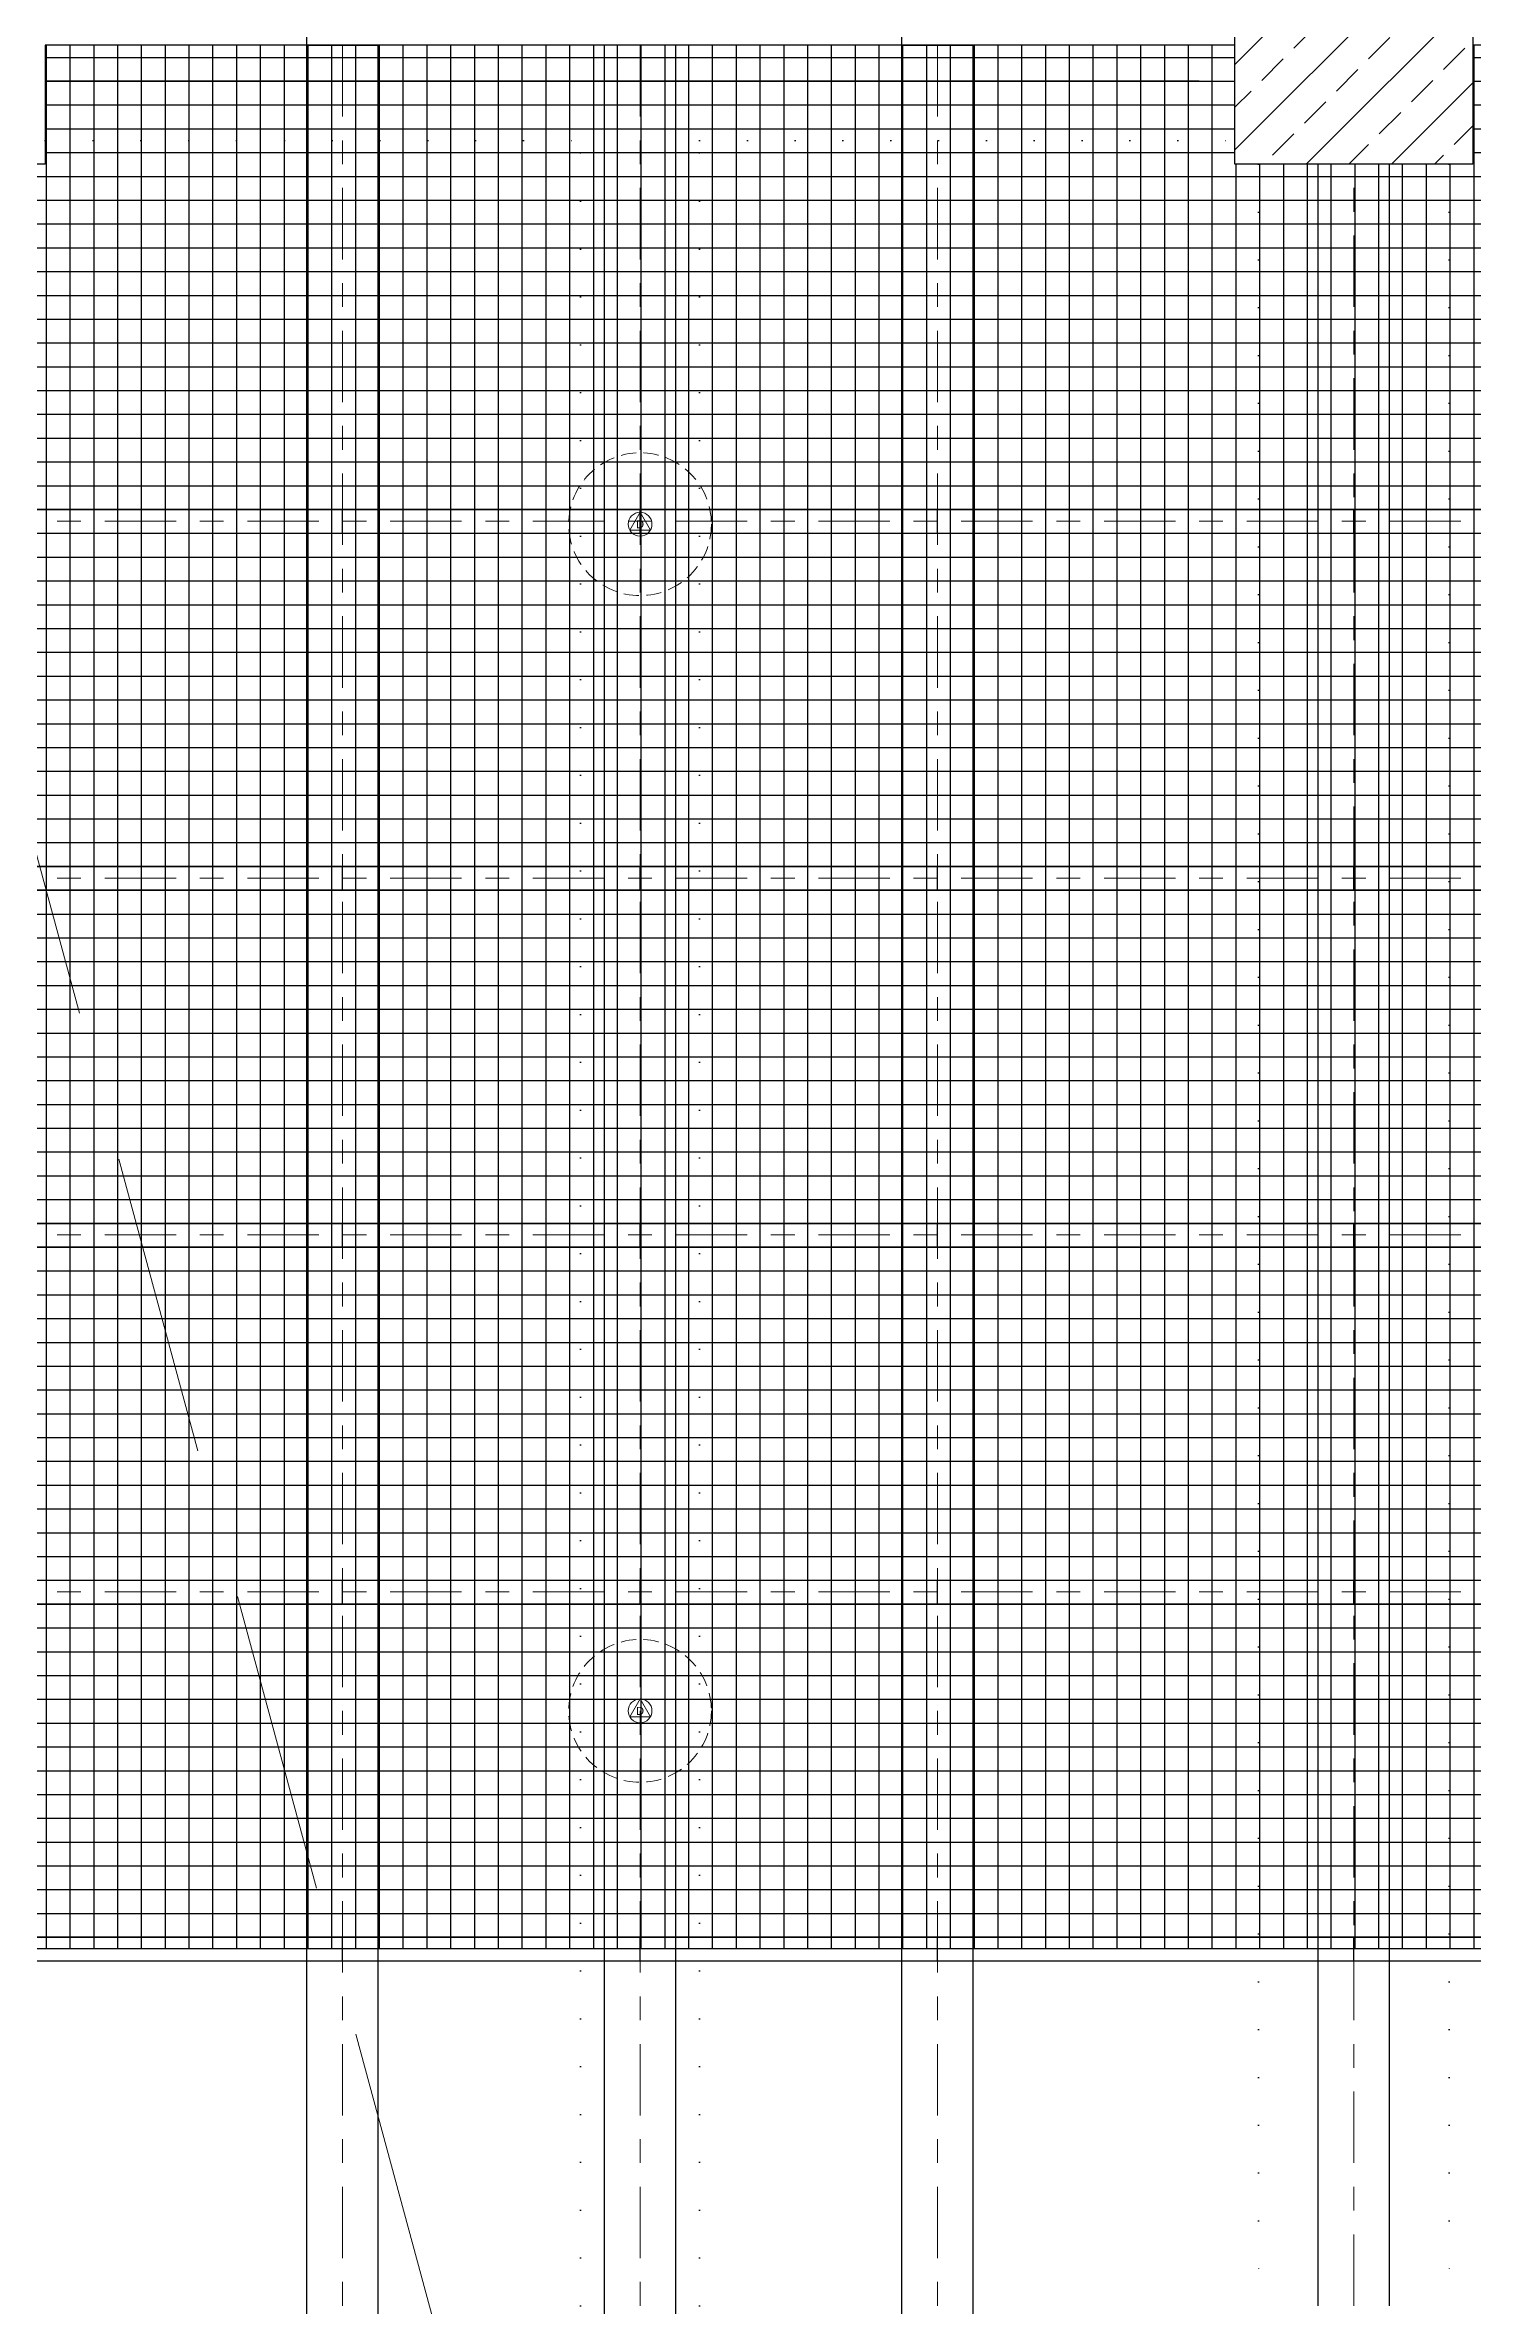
# Model space of a CAD drawing. Header units: centimetres. Extents: x 405564 to 502064, y 46284 to 60634.
# Drawn here: x 447150 to 447750, y 53533 to 54483 of the extents above; entities that cross this region are included whole.
import ezdxf
from ezdxf.enums import TextEntityAlignment as Align
from ezdxf.xclip import XClip

# ---------------------------------------------------------------- set-up
doc = ezdxf.new("R2010")
doc.units = ezdxf.units.CM
doc.header["$XCLIPFRAME"] = 0
for name, pattern in [('ACAD_ISO07W100', [3, 0, -3]), ('DASHED', [19.05, 12.7, -6.35]), ('DOT', [0.25, 0, -0.25]), ('HIDDEN', [9.525, 6.35, -3.175]), ('XKITLINE03', [6, 3, -1, 1, -1])]:
    doc.linetypes.add(name, pattern=pattern)
doc.layers.get('0').update_dxf_attribs({"color": 8, "lineweight": 9})
for name, color, linetype, lineweight in [('---___EB_draft00_ALTYAPI_helikoptermania', 8, 'Continuous', 0), ('0-KRCN-AYDINLATMA-130426', 8, 'Continuous', 9), ('0-KRCN-MİMARİ-220526', 8, 'Continuous', 9)]:
    doc.layers.add(name, color=color, linetype=linetype, lineweight=lineweight)
for name, color, linetype in [('AS_DOS_TERAS_UST', 8, 'ACAD_ISO07W100'), ('AS_PRFL_CELIK', 8, 'Continuous'), ('AS_PRFL_CELIK AKS', 8, 'Continuous'), ('AS_PRFL_CELIK PLATFORM IZGARA', 8, 'Continuous'), ('AS_TA_BETONARME', 5, 'Continuous'), ('AS_TA_TARAMA', 8, 'Continuous')]:
    doc.layers.add(name, color=color, linetype=linetype)
doc.styles.add('2', font='arial.ttf', dxfattribs={"width": 0.9, "height": 200})

# ---------------------------------------------------------------- blocks, each defined once
blk = doc.blocks.new('KD')
at = {"layer": '0-KRCN-AYDINLATMA-130426'}
for p, q in [((0, 5), (-4.33, -2.5)), ((4.33, -2.5), (0, 5)), ((4.33, -2.5), (-4.33, -2.5))]:
    blk.add_line(p, q, dxfattribs=at)
at = {"layer": '0-KRCN-AYDINLATMA-130426', "linetype": 'HIDDEN'}
blk.add_circle((0, 0), 30, dxfattribs=at)
at = {"layer": '0-KRCN-AYDINLATMA-130426'}
blk.add_circle((0, 0), 5, dxfattribs=at)
at = {"layer": '0-KRCN-AYDINLATMA-130426', "style": '2'}
blk.add_text('D', height=3.36, dxfattribs=at).set_placement((0, 0), align=Align.MIDDLE_CENTER)
blk = doc.blocks.new('G$C27E741DA')
at = {"layer": '0-KRCN-AYDINLATMA-130426'}
for p in [(9335.68, 7147.24), (9335.68, 6648.55)]:
    blk.add_blockref('KD', p, dxfattribs=at)
blk = doc.blocks.new('PLATFORM IZGARASI VE KEDI YOLU YERLESIMI')
at = {"layer": 'AS_PRFL_CELIK PLATFORM IZGARA', "transparency": 33554687}
h = blk.add_hatch(dxfattribs=at)
h.set_pattern_fill('_USER', color=256, scale=10, double=1, pattern_type=0)
h.set_pattern_definition([(0, (-443149.746, -16832.563), (0, 10), []), (90, (-443149.746, -16832.563), (-10, 6e-16), [])])
h.paths.add_polyline_path([(6525, -4337.5), (6175, -4337.5), (6175, -3556.25), (6650, -3556.25), (6650, -3000), (6350, -3000), (6350, -2850), (6775, -2850), (6775, -3000), (6950, -3000), (6950, -2400), (6900, -2400), (6900, -2350), (6775, -2350), (6775, -2550), (4975, -2550), (4975, -2850), (4725, -2850), (4725, -2350), (4600, -2350), (4600, -2400), (4500, -2400), (4500, -2350), (4000, -2350), (4000, -2400), (3900, -2400), (3900, -2350), (3775, -2350), (3775, -2850), (3650, -2850), (3650, -3556.25), (4125, -3556.25), (4125, -4025), (3950, -4025), (3950, -4650), (4000, -4650), (4000, -4690), (4500, -4690), (4500, -4650), (4600, -4650), (4600, -4690), (4725, -4690), (4725, -4025), (5450, -4025), (5450, -4337.5), (4975, -4337.5), (4975, -4690), (5100, -4690), (5100, -4650), (5200, -4650), (5200, -4690), (5700, -4690), (5700, -4650), (5800, -4650), (5800, -4690), (6300, -4690), (6300, -4650), (6400, -4650), (6400, -4690), (6525, -4690)])
h.paths.add_polyline_path([(5925, -3150), (5925, -3400), (5450, -3400), (5450, -3350), (5200, -3350), (5200, -3400), (3900, -3400), (3900, -3300), (3950, -3300), (3950, -3150)], flags=16)
h.paths.add_polyline_path([(6300, -3300), (6400, -3300), (6400, -3400), (6300, -3400)], flags=16)
at = {"layer": 'AS_PRFL_CELIK PLATFORM IZGARA'}
blk.add_lwpolyline([(4725, -2350), (4600, -2350), (4600, -2400), (4500, -2400), (4500, -2350), (4000, -2350), (4000, -2400), (3900, -2400), (3900, -2350), (3775, -2350), (3775, -2850), (3650, -2850), (3650, -3556.25), (4125, -3556.25), (4125, -4025), (3950, -4025), (3950, -4650), (4000, -4650), (4000, -4690), (4500, -4690), (4500, -4650), (4600, -4650), (4600, -4690), (4725, -4690)], dxfattribs=at)
blk.add_lwpolyline([(5925, -3400), (5925, -3150), (3950, -3150), (3950, -3300), (3900, -3300), (3900, -3400), (5200, -3400), (5200, -3350), (5450, -3350), (5450, -3400)], close=True, dxfattribs=at)
blk = doc.blocks.new('OPK-site-surrounding-R01')
at = {"layer": '---___EB_draft00_ALTYAPI_helikoptermania', "linetype": 'DASHED', "ltscale": 10}
blk.add_lwpolyline([(1451.36, 6572.38), (5376.09, -7919.41)], dxfattribs=at)
blk = doc.blocks.new('A$C48c69b65')
at = {"layer": 'AS_PRFL_CELIK'}
for p, q in [((4110, -2350), (4110, -1750)), ((4360, -2350), (4360, -1750)), ((4110, -3350), (4110, -2350)), ((4110, -2350), (4140, -2350)), ((4110, -2350), (4140, -2350)), ((4140, -3350), (4140, -2350)), ((4235, -3350), (4235, -2350)), ((4265, -3350), (4265, -2350)), ((4360, -2350), (4390, -2350)), ((4360, -3350), (4360, -2350)), ((4360, -2350), (4390, -2350)), ((4390, -3350), (4390, -2350)), ((4000, -2365), (4485, -2365)), ((4535, -3300), (4535, -2400)), ((4565, -3300), (4565, -2400)), ((50, -2545), (7535, -2545)), ((4125, -2555), (4125, -2545)), ((4250, -2555), (4250, -2545)), ((4375, -2555), (4375, -2545)), ((4550, -2555), (4550, -2545)), ((50, -2555), (7535, -2555)), ((50, -2695), (7535, -2695)), ((4125, -2705), (4125, -2695)), ((4250, -2705), (4250, -2695)), ((4375, -2705), (4375, -2695)), ((4550, -2705), (4550, -2695)), ((50, -2705), (7535, -2705)), ((50, -2845), (7535, -2845)), ((4125, -2855), (4125, -2845)), ((4250, -2855), (4250, -2845)), ((4375, -2855), (4375, -2845)), ((4550, -2855), (4550, -2845)), ((50, -2855), (7535, -2855)), ((50, -2995), (7535, -2995)), ((4125, -3005), (4125, -2995)), ((4250, -3005), (4250, -2995)), ((4375, -3005), (4375, -2995)), ((4550, -3005), (4550, -2995)), ((50, -3005), (7535, -3005)), ((50, -3145), (7535, -3145)), ((4125, -3155), (4125, -3145)), ((4250, -3155), (4250, -3145)), ((4375, -3155), (4375, -3145)), ((4550, -3155), (4550, -3145)), ((50, -3155), (7535, -3155))]:
    blk.add_line(p, q, dxfattribs=at)
at = {"layer": 'AS_PRFL_CELIK AKS', "linetype": 'XKITLINE03', "lineweight": 0, "ltscale": 10}
for p, q in [((4125, -1750), (4125, -2350)), ((4375, -1750), (4375, -2350)), ((4000, -2350), (4485, -2350)), ((4125, -2350), (4125, -3350)), ((4250, -2350), (4250, -3350)), ((4375, -2350), (4375, -3350)), ((4550, -3300), (4550, -2400)), ((7535, -2550), (50, -2550)), ((7535, -2700), (50, -2700)), ((7535, -2850), (50, -2850)), ((7535, -3000), (50, -3000)), ((7535, -3150), (50, -3150))]:
    blk.add_line(p, q, dxfattribs=at)
blk = doc.blocks.new('A$C6A10300A')
at = {"layer": 'AS_PRFL_CELIK'}
blk.add_blockref('PLATFORM IZGARASI VE KEDI YOLU YERLESIMI', (5085.68, -3801.45), dxfattribs=at)
at = {"layer": 'AS_TA_TARAMA'}
h = blk.add_hatch(dxfattribs=at)
h.set_pattern_fill('ANSI33', color=256, scale=4, angle=180)
h.set_pattern_definition([(225, (17560.68, -7819.299), (17.96051, -17.96051), []), (225, (17542.72, -7819.299), (17.96051, -17.96051), [12.7, -6.35])])
h.paths.add_polyline_path([(9585.68, -6101.45), (9685.68, -6101.45), (9685.68, -6201.45), (9585.68, -6201.45)])
at = {"layer": 'AS_DOS_TERAS_UST', "linetype": 'DOT', "ltscale": 80}
for p, q in [((9085.68, -6191.45), (9310.68, -6191.45)), ((9310.68, -7101.45), (9310.68, -6191.45)), ((9360.68, -6191.45), (9585.68, -6191.45)), ((9360.68, -7101.45), (9360.68, -6191.45)), ((9595.68, -6201.45), (9595.68, -7101.45)), ((9675.68, -6201.45), (9675.68, -7101.45))]:
    blk.add_line(p, q, dxfattribs=at)
at = {"layer": 'AS_TA_BETONARME'}
blk.add_lwpolyline([(9585.68, -6101.45), (9685.68, -6101.45), (9685.68, -6201.45), (9585.68, -6201.45)], close=True, dxfattribs=at)
ref = blk.add_blockref('OPK-site-surrounding-R01', (5135.68, -3851.45))
XClip(ref).set_block_clipping_path([(-5135.679684336, -9648.5463532069), (26364.320315664, 3851.4536467931)])
blk.add_blockref('A$C48c69b65', (5085.68, -3801.45))

msp = doc.modelspace()

# ---------------------------------------------------------------- block references
at = {"layer": '0-KRCN-AYDINLATMA-130426'}
msp.add_blockref('G$C27E741DA', (438064.07, 47134.02), dxfattribs=at)

# ---------------------------------------------------------------- next in the draw order: block references
at = {"layer": '0-KRCN-MİMARİ-220526'}
msp.add_blockref('A$C6A10300A', (438064.07, 60634.02), dxfattribs=at)

doc.saveas('drawing.dxf')
